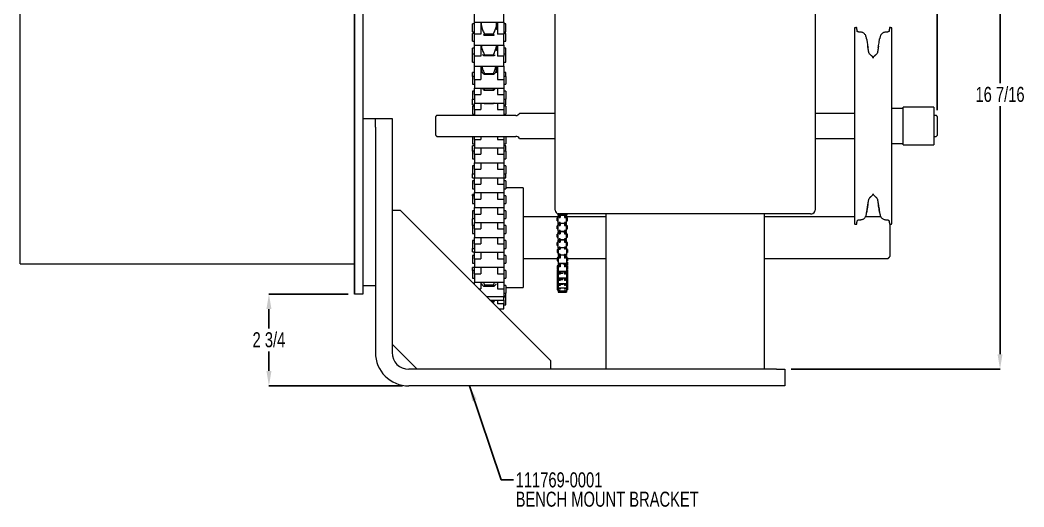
# Model space of a CAD drawing. Header units: inches. Extents: x 1 to 24.4, y 8.6 to 19.7.
# Drawn here: x 14.37 to 24.38, y 8.55 to 13.41 of the extents above; entities that cross this region are included whole.
import ezdxf

# ---------------------------------------------------------------- set-up
doc = ezdxf.new("R2010")
doc.units = ezdxf.units.IN
doc.header["$MEASUREMENT"] = 0
doc.header["$PDSIZE"] = -1
doc.layers.add('DIM', color=1, linetype='Continuous')
doc.styles.add('SLDTEXTSTYLE0', font='ARIAL.TTF', dxfattribs={"width": 0.7})
doc.styles.get("Standard").update_dxf_attribs({"font": 'ARIAL.TTF'})
doc.dimstyles.new('SLDDIMSTYLE0', dxfattribs={"dimtxt": 0.15, "dimasz": 0.15, "dimexe": 0, "dimexo": 0.0625, "dimgap": 0.0375, "dimtad": 0, "dimtih": 1, "dimtoh": 1, "dimdec": 3, "dimlfac": 3, "dimrnd": 1e-09, "dimzin": 12, "dimdsep": 46, "dimtxsty": 'SLDTEXTSTYLE0', "dimsah": 1, "dimcen": 0.09, "dimadec": 0, "dimazin": 0, "dimtfac": 1, "dimtdec": 3, "dimtofl": 0, "dimtmove": 0, "dimatfit": 3, "dimfxl": 0, "dimtolj": 1, "dimtzin": 12, "dimarcsym": 0})
doc.dimstyles.new('SLDDIMSTYLE2', dxfattribs={"dimtxt": 0.15, "dimasz": 0.15, "dimexe": 0, "dimexo": 0.0625, "dimgap": 0.0375, "dimtad": 0, "dimtih": 1, "dimtoh": 1, "dimdec": 0, "dimrnd": 1e-09, "dimzin": 0, "dimdsep": 46, "dimtxsty": 'Standard', "dimsah": 1, "dimcen": 0.09, "dimadec": 0, "dimazin": 0, "dimtfac": 1, "dimtdec": 0, "dimtofl": 0, "dimtmove": 0, "dimatfit": 3, "dimfxl": 0, "dimtolj": 1, "dimtzin": 0, "dimarcsym": 0})

# ---------------------------------------------------------------- blocks, each defined once
blk = doc.blocks.new('*D9')
at = {"layer": 'DEFPOINTS', "color": 0}
for p in [(17.789, 18.467), (17.789, 17.342), (23.516, 12.447)]:
    blk.add_point(p, dxfattribs=at)
at = {"layer": 'DIM', "color": 0, "lineweight": -2}
for p, q in [((17.789, 17.405), (17.789, 18.467)), ((17.939, 18.467), (20.204, 18.467)), ((23.366, 18.467), (21.101, 18.467)), ((23.516, 12.51), (23.516, 18.467))]:
    blk.add_line(p, q, dxfattribs=at)
at = {"layer": 'DIM', "color": 0}
for points in [[(17.939, 18.492), (17.939, 18.442), (17.789, 18.467)], [(23.366, 18.492), (23.366, 18.442), (23.516, 18.467)]]:
    blk.add_solid(points, dxfattribs=at)
at = {"layer": 'DIM', "color": 0, "insert": (20.653, 18.671), "char_height": 0.15, "attachment_point": 2, "style": 'SLDTEXTSTYLE0'}
blk.add_mtext('\\A1;17 3/16\\PSIDE ROOM', dxfattribs=at)
blk = doc.blocks.new('*D10')
at = {"layer": 'DEFPOINTS', "color": 0}
for p in [(21.002, 15.406), (21.997, 9.926), (24.141, 9.926)]:
    blk.add_point(p, dxfattribs=at)
at = {"layer": 'DIM', "color": 0, "lineweight": -2}
for p, q in [((21.064, 15.406), (24.141, 15.406)), ((24.141, 15.256), (24.141, 12.781)), ((24.141, 10.076), (24.141, 12.551)), ((22.06, 9.926), (24.141, 9.926))]:
    blk.add_line(p, q, dxfattribs=at)
at = {"layer": 'DIM', "color": 0}
for points in [[(24.116, 15.256), (24.166, 15.256), (24.141, 15.406)], [(24.116, 10.076), (24.166, 10.076), (24.141, 9.926)]]:
    blk.add_solid(points, dxfattribs=at)
at = {"layer": 'DIM', "color": 0, "insert": (24.141, 12.743), "char_height": 0.15, "attachment_point": 2, "style": 'SLDTEXTSTYLE0'}
blk.add_mtext('\\A1;16 7/16', dxfattribs=at)
blk = doc.blocks.new('*D11')
at = {"layer": 'DEFPOINTS', "color": 0}
for p in [(17.706, 10.676), (16.853, 9.759), (18.247, 9.759)]:
    blk.add_point(p, dxfattribs=at)
at = {"layer": 'DIM', "color": 0, "lineweight": -2}
for p, q in [((17.643, 10.676), (16.853, 10.676)), ((16.853, 10.526), (16.853, 10.332)), ((16.853, 9.909), (16.853, 10.102)), ((18.185, 9.759), (16.853, 9.759))]:
    blk.add_line(p, q, dxfattribs=at)
at = {"layer": 'DIM', "color": 0}
for points in [[(16.828, 10.526), (16.878, 10.526), (16.853, 10.676)], [(16.828, 9.909), (16.878, 9.909), (16.853, 9.759)]]:
    blk.add_solid(points, dxfattribs=at)
at = {"layer": 'DIM', "color": 0, "insert": (16.853, 10.295), "char_height": 0.15, "attachment_point": 2, "style": 'SLDTEXTSTYLE0'}
blk.add_mtext('\\A1;2 3/4', dxfattribs=at)
blk = doc.blocks.new('SW_NOTE_2')
at = {"layer": 'DIM', "color": 0, "char_height": 0.15, "attachment_point": 1, "style": 'SLDTEXTSTYLE0'}
for s, insert in [('111769-0001', (0.02, 0.075)), ('BENCH MOUNT BRACKET', (0.02, -0.118))]:
    blk.add_mtext(s, dxfattribs=dict(at, insert=insert))

msp = doc.modelspace()

# ---------------------------------------------------------------- linework, layer by layer
msp.add_line((17.705628, 10.675682), (17.705628, 17.342349))
at = {"color": 7, "linetype": 'Continuous', "lineweight": 15}
for p, q in [((17.788961, 17.342349), (17.788961, 10.675682)), ((14.372294, 11.342349), (14.372294, 17.309015)), ((19.705461, 11.513849), (19.705461, 14.216093)), ((22.298794, 14.216093), (22.298794, 11.539682)), ((18.903294, 13.389953), (18.903294, 13.508826)), ((19.195294, 13.389953), (19.195294, 13.508826)), ((18.882628, 13.310794), (18.882628, 13.3713)), ((18.882628, 13.2933), (18.882628, 13.310794)), ((18.903294, 13.389953), (18.965961, 13.389953)), ((18.903294, 13.268308), (18.903294, 13.389953)), ((18.965961, 13.389953), (18.965961, 13.268308)), ((18.969294, 13.389763), (18.969294, 13.387744)), ((18.969294, 13.315373), (18.969294, 13.387744)), ((19.122294, 13.387744), (19.122294, 13.389763)), ((19.122294, 13.315373), (19.122294, 13.387744)), ((19.132628, 13.389953), (19.195294, 13.389953)), ((19.132628, 13.389953), (19.132628, 13.268308)), ((19.195294, 13.389953), (19.195294, 13.268308)), ((19.215961, 13.310794), (19.215961, 13.3713)), ((19.215961, 13.2933), (19.215961, 13.310794)), ((22.690561, 13.331626), (22.690561, 11.438)), ((23.061694, 11.375071), (23.061694, 13.331626)), ((18.882628, 13.220498), (18.882628, 13.276206)), ((18.882628, 13.198206), (18.882628, 13.220498)), ((18.965961, 13.268308), (18.903294, 13.268308)), ((18.903294, 13.159039), (18.903294, 13.268308)), ((19.000628, 13.258347), (19.000628, 13.271422)), ((19.000628, 13.271422), (19.090961, 13.271422)), ((19.090961, 13.258347), (19.000628, 13.258347)), ((19.090961, 13.258347), (19.090961, 13.271422)), ((19.195294, 13.268308), (19.132628, 13.268308)), ((19.195294, 13.159039), (19.195294, 13.268308)), ((19.215961, 13.220498), (19.215961, 13.276206)), ((19.215961, 13.198206), (19.215961, 13.220498)), ((18.882628, 13.067706), (18.882628, 13.128212)), ((18.903294, 13.04922), (18.903294, 13.15924)), ((18.965961, 13.15924), (18.965961, 13.04922)), ((18.969294, 13.1067), (18.969294, 13.159039)), ((19.122294, 13.1067), (19.122294, 13.159039)), ((19.132628, 13.15924), (19.132628, 13.04922)), ((19.195294, 13.15924), (19.195294, 13.04922)), ((19.215961, 13.067706), (19.215961, 13.128212)), ((18.882628, 13.007027), (18.882628, 13.067533)), ((18.965961, 13.04922), (18.903294, 13.04922)), ((18.903294, 12.950366), (18.903294, 13.04922)), ((19.000628, 13.051019), (19.000628, 13.062877)), ((19.000628, 13.062877), (19.090961, 13.062877)), ((19.090961, 13.051019), (19.000628, 13.051019)), ((19.090961, 13.051019), (19.090961, 13.062877)), ((19.195294, 13.04922), (19.132628, 13.04922)), ((19.195294, 12.950366), (19.195294, 13.04922)), ((19.215961, 13.007027), (19.215961, 13.067533)), ((18.882628, 12.989533), (18.882628, 13.007027)), ((18.903294, 12.816187), (18.903294, 12.950366)), ((18.965961, 12.950366), (18.965961, 12.816187)), ((18.969294, 12.921266), (18.969294, 12.950366)), ((18.969294, 12.921266), (18.969294, 12.886977)), ((19.122294, 12.921266), (19.122294, 12.950366)), ((19.122294, 12.886977), (19.122294, 12.921266)), ((19.132628, 12.950366), (19.132628, 12.816187)), ((19.195294, 12.950366), (19.195294, 12.816187)), ((19.215961, 12.989533), (19.215961, 13.007027)), ((18.882628, 12.84781), (18.882628, 12.885124)), ((18.882628, 12.84781), (18.882628, 12.76981)), ((18.903294, 12.816187), (18.965961, 12.816187)), ((18.903294, 12.816187), (18.903294, 12.730644)), ((19.000628, 12.865785), (19.000628, 12.876223)), ((19.000628, 12.876223), (19.090961, 12.876223)), ((19.090961, 12.865785), (19.000628, 12.865785)), ((19.090961, 12.865785), (19.090961, 12.876223)), ((19.132628, 12.816187), (19.195294, 12.816187)), ((19.195294, 12.816187), (19.195294, 12.730644)), ((19.215961, 12.84781), (19.215961, 12.885124)), ((19.215961, 12.84781), (19.215961, 12.76981)), ((18.903294, 12.665795), (18.903294, 12.730644)), ((18.965961, 12.730644), (18.965961, 12.665795)), ((19.000628, 12.705817), (19.000628, 12.714656)), ((19.000628, 12.714656), (19.090961, 12.714656)), ((19.090961, 12.705817), (19.090961, 12.714656)), ((19.132628, 12.730644), (19.132628, 12.665795)), ((19.195294, 12.730644), (19.195294, 12.665795)), ((18.882628, 12.698852), (18.882628, 12.620852)), ((18.882628, 12.58153), (18.882628, 12.620852)), ((18.903294, 12.665795), (18.965961, 12.665795)), ((18.903294, 12.665795), (18.903294, 12.581685)), ((19.090961, 12.705817), (19.000628, 12.705817)), ((19.132628, 12.665795), (19.195294, 12.665795)), ((19.195294, 12.665795), (19.195294, 12.581685)), ((19.215961, 12.698852), (19.215961, 12.620852)), ((19.215961, 12.58153), (19.215961, 12.620852)), ((18.882628, 12.564036), (18.882628, 12.58153)), ((18.882628, 12.549894), (18.882628, 12.471894)), ((18.903294, 12.516837), (18.903294, 12.581685)), ((18.903294, 12.516837), (18.965961, 12.516837)), ((18.903294, 12.516837), (18.903294, 12.457349)), ((18.965961, 12.581685), (18.965961, 12.516837)), ((19.000628, 12.573849), (19.000628, 12.580938)), ((19.000628, 12.580938), (19.090961, 12.580938)), ((19.090961, 12.573849), (19.000628, 12.573849)), ((19.090961, 12.573849), (19.090961, 12.580938)), ((19.132628, 12.581685), (19.132628, 12.516837)), ((19.132628, 12.516837), (19.195294, 12.516837)), ((19.195294, 12.581685), (19.195294, 12.516837)), ((19.195294, 12.516837), (19.195294, 12.457349)), ((19.215961, 12.564036), (19.215961, 12.58153)), ((19.215961, 12.549894), (19.215961, 12.471894)), ((23.176794, 12.165849), (23.176794, 12.540849)), ((23.482794, 12.540849), (23.482794, 12.165849)), ((17.788961, 12.425682), (17.913961, 12.425682)), ((17.913961, 12.425682), (18.080628, 12.425682)), ((17.913961, 12.342349), (17.913961, 12.425682)), ((18.080628, 12.425682), (18.080628, 12.342349)), ((18.516128, 12.259349), (18.516128, 12.447349)), ((23.516128, 12.447349), (23.516128, 12.259349)), ((17.913961, 12.342349), (17.913961, 10.092349)), ((18.080628, 12.342349), (18.080628, 10.092349)), ((18.882628, 12.249349), (18.882628, 12.173977)), ((18.903294, 12.21892), (18.903294, 12.249349)), ((18.903294, 12.21892), (18.965961, 12.21892)), ((18.903294, 12.21892), (18.903294, 12.13481)), ((18.965961, 12.249349), (18.965961, 12.21892)), ((19.132628, 12.249349), (19.132628, 12.21892)), ((19.132628, 12.21892), (19.195294, 12.21892)), ((19.195294, 12.249349), (19.195294, 12.21892)), ((19.195294, 12.21892), (19.195294, 12.13481)), ((19.215961, 12.249349), (19.215961, 12.173977)), ((18.882628, 12.103019), (18.882628, 12.155861)), ((18.903294, 12.069961), (18.903294, 12.13481)), ((18.965961, 12.13481), (18.965961, 12.069961)), ((19.132628, 12.13481), (19.132628, 12.069961)), ((19.195294, 12.13481), (19.195294, 12.069961)), ((19.215961, 12.103019), (19.215961, 12.155861)), ((18.882628, 12.103019), (18.882628, 12.025019)), ((18.903294, 12.069961), (18.965961, 12.069961)), ((18.903294, 12.069961), (18.903294, 11.985852)), ((19.132628, 12.069961), (19.195294, 12.069961)), ((19.195294, 12.069961), (19.195294, 11.985852)), ((19.215961, 12.103019), (19.215961, 12.025019)), ((18.882628, 11.95406), (18.882628, 11.87606)), ((18.903294, 11.921003), (18.903294, 11.985852)), ((18.903294, 11.921003), (18.965961, 11.921003)), ((18.903294, 11.921003), (18.903294, 11.836894)), ((18.965961, 11.985852), (18.965961, 11.921003)), ((19.132628, 11.985852), (19.132628, 11.921003)), ((19.132628, 11.921003), (19.195294, 11.921003)), ((19.195294, 11.985852), (19.195294, 11.921003)), ((19.195294, 11.921003), (19.195294, 11.836894)), ((19.215961, 11.95406), (19.215961, 11.87606)), ((18.882628, 11.852266), (18.882628, 11.87606)), ((18.882628, 11.834773), (18.882628, 11.852266)), ((18.903294, 11.772045), (18.903294, 11.836894)), ((18.965961, 11.836894), (18.965961, 11.772045)), ((19.132628, 11.836894), (19.132628, 11.772045)), ((19.195294, 11.836894), (19.195294, 11.772045)), ((19.215961, 11.852266), (19.215961, 11.87606)), ((19.215961, 11.834773), (19.215961, 11.852266)), ((18.882628, 11.805102), (18.882628, 11.727102)), ((18.903294, 11.772045), (18.965961, 11.772045)), ((18.903294, 11.772045), (18.903294, 11.687935)), ((19.132628, 11.772045), (19.195294, 11.772045)), ((19.195294, 11.772045), (19.195294, 11.687935)), ((19.215961, 11.805102), (19.215961, 11.727102)), ((19.385961, 11.736433), (19.385961, 10.833878)), ((18.882628, 11.656144), (18.882628, 11.669685)), ((18.882628, 11.656144), (18.882628, 11.578144)), ((18.903294, 11.623086), (18.903294, 11.687935)), ((18.903294, 11.623086), (18.965961, 11.623086)), ((18.903294, 11.623086), (18.903294, 11.538977)), ((18.965961, 11.687935), (18.965961, 11.623086)), ((19.132628, 11.687935), (19.132628, 11.623086)), ((19.132628, 11.623086), (19.195294, 11.623086)), ((19.195294, 11.687935), (19.195294, 11.623086)), ((19.195294, 11.623086), (19.195294, 11.538977)), ((19.215961, 11.656144), (19.215961, 11.578144)), ((18.163961, 11.509015), (18.080628, 11.509015)), ((18.163961, 11.509015), (19.663961, 10.009016)), ((18.903294, 11.474128), (18.903294, 11.538977)), ((18.965961, 11.538977), (18.965961, 11.474128)), ((19.132628, 11.538977), (19.132628, 11.474128)), ((19.195294, 11.538977), (19.195294, 11.474128)), ((22.298794, 11.539682), (22.298794, 11.513849)), ((18.882628, 11.507185), (18.882628, 11.429185)), ((18.882628, 11.358227), (18.882628, 11.426597)), ((18.903294, 11.474128), (18.965961, 11.474128)), ((18.903294, 11.474128), (18.903294, 11.390019)), ((19.132628, 11.474128), (19.195294, 11.474128)), ((19.195294, 11.474128), (19.195294, 11.390019)), ((19.215961, 11.507185), (19.215961, 11.429185)), ((19.725705, 11.407715), (19.725705, 11.437882)), ((19.736538, 11.466513), (19.736538, 11.47721)), ((19.736538, 11.384465), (19.736538, 11.461132)), ((19.747961, 11.477182), (19.737961, 11.477182)), ((19.756538, 11.472521), (19.746538, 11.472521)), ((19.746538, 11.472521), (19.746538, 11.440319)), ((19.746538, 11.440319), (19.756538, 11.440319)), ((19.747961, 11.477182), (19.752128, 11.477182)), ((22.252127, 11.477182), (19.752128, 11.477182)), ((19.756538, 11.472521), (19.756538, 11.440319)), ((19.793288, 11.461132), (19.793288, 11.466513)), ((19.808205, 11.472521), (19.798205, 11.472521)), ((19.798205, 11.472521), (19.798205, 11.440319)), ((19.798205, 11.440319), (19.808205, 11.440319)), ((19.808205, 11.472521), (19.808205, 11.440319)), ((19.818205, 11.466513), (19.818205, 11.477433)), ((19.818205, 11.466513), (19.818205, 11.461132)), ((19.818205, 11.384465), (19.818205, 11.461132)), ((19.829038, 11.477182), (19.829038, 11.474344)), ((19.829038, 11.407715), (19.829038, 11.437882)), ((20.214794, 10.146349), (20.214794, 11.477182)), ((21.789461, 11.477182), (21.789461, 10.146349)), ((22.252127, 11.477182), (22.256294, 11.477182)), ((22.256294, 11.477182), (22.266294, 11.477182)), ((22.690561, 11.438), (22.690561, 11.375071)), ((14.372294, 10.975694), (14.372294, 11.342349)), ((18.882628, 11.358227), (18.882628, 11.280227)), ((18.903294, 11.32517), (18.903294, 11.390019)), ((18.903294, 11.32517), (18.965961, 11.32517)), ((18.903294, 11.32517), (18.903294, 11.24106)), ((18.965961, 11.390019), (18.965961, 11.32517)), ((19.132628, 11.390019), (19.132628, 11.32517)), ((19.132628, 11.32517), (19.195294, 11.32517)), ((19.195294, 11.390019), (19.195294, 11.32517)), ((19.195294, 11.32517), (19.195294, 11.24106)), ((19.215961, 11.358227), (19.215961, 11.280227)), ((19.725705, 11.325667), (19.725705, 11.355834)), ((19.736538, 11.302418), (19.736538, 11.379084)), ((19.756538, 11.390473), (19.746538, 11.390473)), ((19.746538, 11.390473), (19.746538, 11.358271)), ((19.746538, 11.358271), (19.756538, 11.358271)), ((19.756538, 11.308425), (19.746538, 11.308425)), ((19.746538, 11.308425), (19.746538, 11.276224)), ((19.756538, 11.390473), (19.756538, 11.358271)), ((19.756538, 11.308425), (19.756538, 11.276224)), ((19.793288, 11.384157), (19.793288, 11.384465)), ((19.793288, 11.379084), (19.793288, 11.384157)), ((19.808205, 11.390473), (19.798205, 11.390473)), ((19.798205, 11.390473), (19.798205, 11.358271)), ((19.798205, 11.358271), (19.808205, 11.358271)), ((19.808205, 11.308425), (19.798205, 11.308425)), ((19.798205, 11.308425), (19.798205, 11.276224)), ((19.808205, 11.390473), (19.808205, 11.358271)), ((19.808205, 11.308425), (19.808205, 11.276224)), ((19.818205, 11.302418), (19.818205, 11.379084)), ((19.829038, 11.325667), (19.829038, 11.355834)), ((23.043794, 11.372236), (23.043794, 11.279682)), ((18.882628, 11.209268), (18.882628, 11.131269)), ((18.903294, 11.176212), (18.903294, 11.24106)), ((18.965961, 11.24106), (18.965961, 11.176212)), ((19.132628, 11.24106), (19.132628, 11.176212)), ((19.195294, 11.24106), (19.195294, 11.176212)), ((19.215961, 11.209268), (19.215961, 11.131269)), ((19.725705, 11.24362), (19.725705, 11.273786)), ((19.736538, 11.22037), (19.736538, 11.297036)), ((19.736538, 11.138356), (19.736538, 11.214989)), ((19.746538, 11.276224), (19.756538, 11.276224)), ((19.756538, 11.226378), (19.746538, 11.226378)), ((19.746538, 11.226378), (19.746538, 11.194176)), ((19.756538, 11.226378), (19.756538, 11.194176)), ((19.793288, 11.297036), (19.793288, 11.302418)), ((19.793288, 11.214989), (19.793288, 11.22037)), ((19.798205, 11.276224), (19.808205, 11.276224)), ((19.808205, 11.226378), (19.798205, 11.226378)), ((19.798205, 11.226378), (19.798205, 11.194176)), ((19.808205, 11.226378), (19.808205, 11.194176)), ((19.818205, 11.22037), (19.818205, 11.297036)), ((19.818205, 11.138356), (19.818205, 11.214989)), ((19.829038, 11.24362), (19.829038, 11.273786)), ((23.043794, 11.279682), (23.043794, 11.196349)), ((18.882628, 11.129505), (18.882628, 11.131269)), ((18.882628, 11.097869), (18.882628, 11.129505)), ((18.903294, 11.176212), (18.965961, 11.176212)), ((18.903294, 11.176212), (18.903294, 11.092102)), ((19.132628, 11.176212), (19.195294, 11.176212)), ((19.195294, 11.176212), (19.195294, 11.092102)), ((19.725705, 11.161572), (19.725705, 11.191739)), ((19.725705, 11.121178), (19.725705, 11.101375)), ((19.746538, 11.138356), (19.736538, 11.138356)), ((19.736538, 11.138356), (19.736538, 11.067761)), ((19.746538, 11.194176), (19.756538, 11.194176)), ((19.756538, 11.14433), (19.746538, 11.14433)), ((19.746538, 11.14433), (19.746538, 11.123615)), ((19.746538, 11.123615), (19.756538, 11.123615)), ((19.756538, 11.14433), (19.756538, 11.123615)), ((19.798205, 11.138356), (19.756538, 11.138356)), ((19.798205, 11.194176), (19.808205, 11.194176)), ((19.808205, 11.14433), (19.798205, 11.14433)), ((19.798205, 11.14433), (19.798205, 11.123615)), ((19.808205, 11.123615), (19.798205, 11.123615)), ((19.808205, 11.14433), (19.808205, 11.123615)), ((19.818205, 11.138356), (19.808205, 11.138356)), ((19.818205, 11.138356), (19.818205, 11.067761)), ((19.829038, 11.161572), (19.829038, 11.191739)), ((19.829038, 11.121178), (19.829038, 11.101375)), ((23.043794, 11.196349), (23.043794, 11.139349)), ((23.043794, 11.139349), (23.043794, 11.049682)), ((18.882628, 11.06031), (18.882628, 10.98231)), ((18.903294, 11.027253), (18.903294, 11.092102)), ((18.903294, 11.027253), (18.965961, 11.027253)), ((18.903294, 11.027253), (18.903294, 10.943144)), ((18.965961, 11.092102), (18.965961, 11.027253)), ((19.132628, 11.092102), (19.132628, 11.027253)), ((19.132628, 11.027253), (19.195294, 11.027253)), ((19.195294, 11.092102), (19.195294, 11.027253)), ((19.195294, 11.027253), (19.195294, 10.943144)), ((19.215961, 11.06031), (19.215961, 10.98231)), ((19.725705, 11.101375), (19.725705, 11.091011)), ((19.725705, 11.0363), (19.725705, 11.014014)), ((19.725705, 11.014014), (19.725705, 11.006133)), ((19.736538, 11.05955), (19.736538, 11.002911)), ((19.756538, 11.073259), (19.746538, 11.073259)), ((19.746538, 11.073259), (19.746538, 11.033286)), ((19.756538, 11.033286), (19.746538, 11.033286)), ((19.756538, 11.073259), (19.756538, 11.033286)), ((19.793288, 11.05955), (19.793288, 11.068537)), ((19.798205, 11.073259), (19.808205, 11.073259)), ((19.798205, 11.073259), (19.798205, 11.033286)), ((19.808205, 11.033286), (19.798205, 11.033286)), ((19.808205, 11.073259), (19.808205, 11.033286)), ((19.818205, 11.05955), (19.818205, 11.002911)), ((19.829038, 11.101375), (19.829038, 11.091011)), ((19.829038, 11.0363), (19.829038, 11.014014)), ((19.829038, 11.014014), (19.829038, 11.006133)), ((18.882628, 10.911352), (18.882628, 10.940645)), ((18.882628, 10.911352), (18.882628, 10.833352)), ((18.903294, 10.878295), (18.903294, 10.943144)), ((18.965961, 10.943144), (18.965961, 10.878295)), ((19.132628, 10.943144), (19.132628, 10.878295)), ((19.195294, 10.943144), (19.195294, 10.878295)), ((19.215961, 10.911352), (19.215961, 10.833352)), ((19.725705, 10.958394), (19.725705, 10.933856)), ((19.725705, 10.933856), (19.725705, 10.928227)), ((19.725705, 10.919605), (19.725705, 10.889966)), ((19.736538, 11.002911), (19.736538, 10.982883)), ((19.736538, 10.981643), (19.736538, 10.919282)), ((19.736538, 10.919282), (19.736538, 10.904977)), ((19.746538, 10.985376), (19.756538, 10.985376)), ((19.746538, 10.985376), (19.746538, 10.948686)), ((19.756538, 10.948686), (19.746538, 10.948686)), ((19.756538, 10.985376), (19.756538, 10.948686)), ((19.798205, 10.985376), (19.808205, 10.985376)), ((19.798205, 10.985376), (19.798205, 10.948686)), ((19.808205, 10.948686), (19.798205, 10.948686)), ((19.808205, 10.985376), (19.808205, 10.948686)), ((19.818205, 11.002911), (19.818205, 10.982883)), ((19.818205, 10.982883), (19.818205, 10.981643)), ((19.818205, 10.981643), (19.818205, 10.919282)), ((19.818205, 10.919282), (19.818205, 10.904977)), ((19.829038, 10.992615), (19.829038, 10.962448)), ((19.829038, 10.958394), (19.829038, 10.933856)), ((19.829038, 10.933856), (19.829038, 10.928227)), ((19.829038, 10.919605), (19.829038, 10.889966)), ((18.903294, 10.878295), (18.965961, 10.878295)), ((18.903294, 10.878295), (18.903294, 10.794185)), ((19.132628, 10.878295), (19.195294, 10.878295)), ((19.195294, 10.878295), (19.195294, 10.794185)), ((19.385961, 10.833878), (19.385961, 10.739598)), ((19.725705, 10.889966), (19.725705, 10.86348)), ((19.725705, 10.86348), (19.725705, 10.859799)), ((19.725705, 10.857322), (19.725705, 10.833218)), ((19.725705, 10.833218), (19.725705, 10.805152)), ((19.736538, 10.904977), (19.736538, 10.845905)), ((19.736538, 10.845905), (19.736538, 10.836549)), ((19.736538, 10.836549), (19.736538, 10.78514)), ((19.746538, 10.905617), (19.756538, 10.905617)), ((19.746538, 10.905617), (19.746538, 10.873391)), ((19.756538, 10.873391), (19.746538, 10.873391)), ((19.746538, 10.836549), (19.756538, 10.836549)), ((19.746538, 10.836549), (19.746538, 10.809824)), ((19.756538, 10.809824), (19.746538, 10.809824)), ((19.756538, 10.905617), (19.756538, 10.873391)), ((19.756538, 10.836549), (19.756538, 10.809824)), ((19.766872, 10.884392), (19.782955, 10.884392)), ((19.766872, 10.876678), (19.766872, 10.884392)), ((19.766872, 10.824714), (19.782955, 10.824714)), ((19.766872, 10.818275), (19.766872, 10.824714)), ((19.782955, 10.818275), (19.766872, 10.818275)), ((19.782955, 10.876678), (19.782955, 10.884392)), ((19.782955, 10.818275), (19.782955, 10.824714)), ((19.798205, 10.905617), (19.808205, 10.905617)), ((19.798205, 10.905617), (19.798205, 10.873391)), ((19.808205, 10.873391), (19.798205, 10.873391)), ((19.798205, 10.836549), (19.808205, 10.836549)), ((19.798205, 10.836549), (19.798205, 10.809824)), ((19.808205, 10.809824), (19.798205, 10.809824)), ((19.808205, 10.905617), (19.808205, 10.873391)), ((19.808205, 10.836549), (19.808205, 10.809824)), ((19.818205, 10.904977), (19.818205, 10.845905)), ((19.818205, 10.845905), (19.818205, 10.836549)), ((19.818205, 10.836549), (19.818205, 10.78514)), ((19.829038, 10.889966), (19.829038, 10.86348)), ((19.829038, 10.86348), (19.829038, 10.859799)), ((19.829038, 10.857322), (19.829038, 10.833218)), ((19.829038, 10.833218), (19.829038, 10.805152)), ((17.913961, 10.759015), (17.788961, 10.759015)), ((18.903294, 10.769682), (18.903294, 10.794185)), ((18.94364, 10.729336), (18.965961, 10.729336)), ((18.965961, 10.794185), (18.965961, 10.729336)), ((19.000628, 10.768279), (19.000628, 10.749737)), ((19.000628, 10.768279), (19.090961, 10.768279)), ((19.090961, 10.749737), (19.000628, 10.749737)), ((19.090961, 10.768279), (19.090961, 10.749737)), ((19.132628, 10.794185), (19.132628, 10.729336)), ((19.132628, 10.729336), (19.195294, 10.729336)), ((19.195294, 10.794185), (19.195294, 10.729336)), ((19.195294, 10.729336), (19.195294, 10.647954)), ((19.215961, 10.762394), (19.215961, 10.684394)), ((19.725705, 10.805152), (19.725705, 10.803051)), ((19.725705, 10.803051), (19.725705, 10.789975)), ((19.725705, 10.789975), (19.725705, 10.760746)), ((19.725705, 10.760746), (19.725705, 10.759808)), ((19.725705, 10.759808), (19.725705, 10.731693)), ((19.725705, 10.731693), (19.725705, 10.731463)), ((19.725705, 10.731693), (19.725705, 10.718927)), ((19.736538, 10.78514), (19.736538, 10.779801)), ((19.736538, 10.779801), (19.736538, 10.738942)), ((19.736538, 10.738942), (19.736538, 10.736559)), ((19.736538, 10.736559), (19.736538, 10.708798)), ((19.736538, 10.708798), (19.736538, 10.708213)), ((19.736538, 10.708213), (19.736538, 10.695677)), ((19.746538, 10.780395), (19.746538, 10.76003)), ((19.756538, 10.76003), (19.746538, 10.76003)), ((19.746538, 10.736559), (19.746538, 10.725611)), ((19.756538, 10.725611), (19.746538, 10.725611)), ((19.746538, 10.708213), (19.746538, 10.707675)), ((19.756538, 10.707675), (19.746538, 10.707675)), ((19.756538, 10.780395), (19.756538, 10.76003)), ((19.756538, 10.736559), (19.756538, 10.725611)), ((19.756538, 10.708213), (19.756538, 10.707675)), ((19.766872, 10.77132), (19.766872, 10.77631)), ((19.766872, 10.77631), (19.782955, 10.77631)), ((19.782955, 10.77132), (19.766872, 10.77132)), ((19.782955, 10.77132), (19.782955, 10.77631)), ((19.798205, 10.780395), (19.798205, 10.76003)), ((19.808205, 10.76003), (19.798205, 10.76003)), ((19.798205, 10.736559), (19.798205, 10.725611)), ((19.808205, 10.725611), (19.798205, 10.725611)), ((19.798205, 10.708213), (19.798205, 10.707675)), ((19.808205, 10.707675), (19.798205, 10.707675)), ((19.808205, 10.780395), (19.808205, 10.76003)), ((19.808205, 10.736559), (19.808205, 10.725611)), ((19.808205, 10.708213), (19.808205, 10.707675)), ((19.818205, 10.78514), (19.818205, 10.779801)), ((19.818205, 10.779801), (19.818205, 10.738942)), ((19.818205, 10.738942), (19.818205, 10.736559)), ((19.818205, 10.736559), (19.818205, 10.708798)), ((19.818205, 10.708798), (19.818205, 10.708213)), ((19.818205, 10.708213), (19.818205, 10.695677)), ((19.829038, 10.805152), (19.829038, 10.803051)), ((19.829038, 10.803051), (19.829038, 10.789975)), ((19.829038, 10.789975), (19.829038, 10.760746)), ((19.829038, 10.760746), (19.829038, 10.759808)), ((19.829038, 10.759808), (19.829038, 10.731693)), ((19.829038, 10.731693), (19.829038, 10.731463)), ((19.829038, 10.731693), (19.829038, 10.718927)), ((17.788961, 10.675682), (17.705628, 10.675682)), ((19.195294, 10.647954), (19.025022, 10.647954)), ((19.132628, 10.616405), (19.132628, 10.579273)), ((19.195294, 10.616405), (19.195294, 10.647954)), ((19.195294, 10.616405), (19.195294, 10.579273)), ((19.215961, 10.655572), (19.215961, 10.684661)), ((19.215961, 10.644864), (19.215961, 10.653094)), ((19.215961, 10.644205), (19.215961, 10.644864)), ((19.215961, 10.566864), (19.215961, 10.644205)), ((19.069309, 10.603667), (19.090961, 10.603667)), ((19.090961, 10.593137), (19.079839, 10.593137)), ((19.090961, 10.603667), (19.090961, 10.593137)), ((19.195294, 10.579273), (19.132628, 10.579273)), ((19.195294, 10.527698), (19.195294, 10.579273)), ((18.330628, 9.925682), (18.080628, 10.175682)), ((20.214794, 9.925682), (20.214794, 10.146349)), ((21.789461, 10.146349), (21.789461, 9.925682)), ((19.663961, 9.925682), (19.663961, 10.009016)), ((21.913961, 9.925682), (18.247294, 9.925682)), ((21.913961, 9.925682), (21.997294, 9.925682)), ((21.997294, 9.925682), (21.997294, 9.759015)), ((21.913961, 9.759015), (18.247294, 9.759015)), ((21.997294, 9.759015), (21.913961, 9.759015))]:
    msp.add_line(p, q, dxfattribs=at)
for centre, radius, start, end in [((22.853559, 13.087343), 0.020833, 189, 228.3263491), ((22.855294, 13.030015), 0.020833, 360, 48.3263491), ((22.896961, 13.030015), 0.020833, 131.6736509, 180), ((22.898696, 13.087343), 0.020833, 311.6736509, 351), ((19.313376, 12.499015), 0.041667, 270, 330), ((19.313376, 12.207682), 0.041667, 30, 90), ((22.853559, 11.619355), 0.020833, 131.6736509, 171), ((22.855294, 11.676682), 0.020833, 311.6736509, 0), ((22.896961, 11.676682), 0.020833, 180, 228.3263491), ((22.898696, 11.619355), 0.020833, 9, 48.3263491), ((19.742128, 11.513849), 0.036667, 180, 270), ((22.262128, 11.513849), 0.036667, 270, 0), ((18.247294, 10.092349), 0.333333, 180, 270), ((18.247294, 10.092349), 0.166667, 180, 270)]:
    msp.add_arc(centre, radius, start, end, dxfattribs=at)
for points in [[(18.903294, 13.3713), (18.882628, 13.3713)], [(18.965961, 13.389763), (19.132628, 13.389763)], [(18.96948, 13.315373), (18.965961, 13.315373)], [(18.969294, 13.387744), (18.969428, 13.37769)], [(18.97674, 13.327568), (18.983063, 13.310403)], [(19.108525, 13.310403), (19.114848, 13.327568)], [(19.132628, 13.315373), (19.122108, 13.315373)], [(19.12216, 13.37769), (19.122294, 13.387744)], [(19.215961, 13.3713), (19.195294, 13.3713)], [(22.711961, 13.335015), (22.690561, 13.331626)], [(22.71876, 13.292088), (22.711961, 13.335015)], [(23.040294, 13.335015), (23.033483, 13.292009)], [(23.061694, 13.331626), (23.040294, 13.335015)], [(18.882628, 13.2933), (18.903294, 13.2933)], [(18.903294, 13.276206), (18.882628, 13.276206)], [(19.000628, 13.258347), (18.997465, 13.258558)], [(18.997465, 13.258113), (19.094118, 13.258113)], [(19.094118, 13.25858), (19.090961, 13.258347)], [(19.195294, 13.2933), (19.215961, 13.2933)], [(19.215961, 13.276206), (19.195294, 13.276206)], [(22.751285, 13.289058), (22.73687, 13.289058)], [(22.811055, 13.22159), (22.81252, 13.212394)], [(22.939735, 13.212394), (22.941201, 13.22159)], [(23.015362, 13.289058), (23.00097, 13.289058)], [(18.882628, 13.198206), (18.903294, 13.198206)], [(18.903294, 13.128212), (18.882628, 13.128212)], [(18.903294, 13.159039), (19.195294, 13.159039)], [(18.97674, 13.123579), (18.983063, 13.104585)], [(19.108525, 13.104585), (19.114848, 13.123579)], [(19.195294, 13.198206), (19.215961, 13.198206)], [(19.215961, 13.128212), (19.195294, 13.128212)], [(22.832982, 13.084084), (22.822965, 13.14733)], [(22.929521, 13.148789), (22.919273, 13.084084)], [(18.903294, 13.067533), (18.882628, 13.067533)], [(18.969297, 13.1067), (18.965961, 13.1067)], [(18.983063, 13.062323), (18.982499, 13.063067)], [(19.109021, 13.063075), (19.108525, 13.062323)], [(19.132628, 13.1067), (19.122292, 13.1067)], [(19.215961, 13.067533), (19.195294, 13.067533)], [(22.869146, 13.045577), (22.839707, 13.071781)], [(22.912548, 13.071781), (22.883109, 13.045577)], [(18.882628, 12.989533), (18.903294, 12.989533)], [(18.903294, 12.950366), (19.195294, 12.950366)], [(18.969294, 12.924291), (18.965961, 12.924291)], [(18.969428, 12.919118), (18.969294, 12.921266)], [(18.974885, 12.950366), (18.97674, 12.940443)], [(18.97674, 12.940443), (18.983063, 12.919946)], [(19.108525, 12.919946), (19.114848, 12.940443)], [(19.114848, 12.940443), (19.116724, 12.950366)], [(19.122294, 12.921266), (19.12216, 12.919118)], [(19.132628, 12.924291), (19.122294, 12.924291)], [(19.195294, 12.989533), (19.215961, 12.989533)], [(18.903294, 12.885124), (18.882628, 12.885124)], [(18.903294, 12.84781), (18.882628, 12.84781)], [(18.980873, 12.886977), (18.965961, 12.886977)], [(18.983063, 12.882745), (18.97674, 12.89496)], [(19.114848, 12.89496), (19.108525, 12.882745)], [(19.132628, 12.886977), (19.110716, 12.886977)], [(19.215961, 12.885124), (19.195294, 12.885124)], [(19.215961, 12.84781), (19.195294, 12.84781)], [(18.882628, 12.76981), (18.903294, 12.76981)], [(18.903294, 12.730644), (19.195294, 12.730644)], [(18.983063, 12.72814), (18.981982, 12.730644)], [(18.994035, 12.730644), (19.000628, 12.714656)], [(19.090961, 12.714656), (19.097563, 12.730644)], [(19.109606, 12.730644), (19.108525, 12.72814)], [(19.195294, 12.76981), (19.215961, 12.76981)], [(18.903294, 12.698852), (18.882628, 12.698852)], [(18.882628, 12.620852), (18.903294, 12.620852)], [(19.215961, 12.698852), (19.195294, 12.698852)], [(19.195294, 12.620852), (19.215961, 12.620852)], [(18.882628, 12.564036), (18.903294, 12.564036)], [(18.903294, 12.549894), (18.882628, 12.549894)], [(18.903294, 12.581685), (19.195294, 12.581685)], [(19.000628, 12.573849), (18.994457, 12.581685)], [(19.097093, 12.581685), (19.090961, 12.573849)], [(19.195294, 12.564036), (19.215961, 12.564036)], [(19.215961, 12.549894), (19.195294, 12.549894)], [(23.176794, 12.527849), (23.061694, 12.527849)], [(23.482794, 12.540849), (23.176794, 12.540849)], [(18.526128, 12.457349), (18.516128, 12.447349)], [(19.313376, 12.457349), (18.526128, 12.457349)], [(18.882628, 12.471894), (18.903294, 12.471894)], [(19.195294, 12.471894), (19.215961, 12.471894)], [(19.705461, 12.478182), (19.349461, 12.478182)], [(22.690561, 12.478182), (22.298794, 12.478182)], [(23.506127, 12.457349), (23.482794, 12.457349)], [(23.516128, 12.447349), (23.506127, 12.457349)], [(18.516128, 12.259349), (18.526128, 12.249349)], [(18.526128, 12.249349), (19.313376, 12.249349)], [(19.349461, 12.228515), (19.705461, 12.228515)], [(22.298794, 12.228515), (22.690561, 12.228515)], [(23.482794, 12.249349), (23.506127, 12.249349)], [(23.506127, 12.249349), (23.516128, 12.259349)], [(18.882628, 12.173977), (18.903294, 12.173977)], [(18.903294, 12.155861), (18.882628, 12.155861)], [(18.903294, 12.13481), (19.195294, 12.13481)], [(19.195294, 12.173977), (19.215961, 12.173977)], [(19.215961, 12.155861), (19.195294, 12.155861)], [(23.061694, 12.178849), (23.176794, 12.178849)], [(23.176794, 12.165849), (23.482794, 12.165849)], [(18.903294, 12.103019), (18.882628, 12.103019)], [(18.882628, 12.025019), (18.903294, 12.025019)], [(19.215961, 12.103019), (19.195294, 12.103019)], [(19.195294, 12.025019), (19.215961, 12.025019)], [(18.903294, 11.95406), (18.882628, 11.95406)], [(18.903294, 11.985852), (19.195294, 11.985852)], [(19.215961, 11.95406), (19.195294, 11.95406)], [(18.882628, 11.87606), (18.903294, 11.87606)], [(18.882628, 11.834773), (18.903294, 11.834773)], [(18.903294, 11.836894), (19.195294, 11.836894)], [(19.195294, 11.87606), (19.215961, 11.87606)], [(19.195294, 11.834773), (19.215961, 11.834773)], [(18.903294, 11.805102), (18.882628, 11.805102)], [(18.882628, 11.727102), (18.903294, 11.727102)], [(19.215961, 11.805102), (19.195294, 11.805102)], [(19.195294, 11.727102), (19.215961, 11.727102)], [(19.385961, 11.736433), (19.215961, 11.736433)], [(18.903294, 11.669685), (18.882628, 11.669685)], [(18.903294, 11.656144), (18.882628, 11.656144)], [(18.903294, 11.687935), (19.195294, 11.687935)], [(19.215961, 11.656144), (19.195294, 11.656144)], [(22.822965, 11.559368), (22.832982, 11.622614)], [(22.839707, 11.634916), (22.869146, 11.661121)], [(22.883109, 11.661121), (22.912548, 11.634916)], [(22.919273, 11.622614), (22.929521, 11.557908)], [(18.882628, 11.578144), (18.903294, 11.578144)], [(18.903294, 11.538977), (19.195294, 11.538977)], [(19.195294, 11.578144), (19.215961, 11.578144)], [(18.903294, 11.507185), (18.882628, 11.507185)], [(18.882628, 11.429185), (18.903294, 11.429185)], [(18.903294, 11.426597), (18.882628, 11.426597)], [(19.215961, 11.507185), (19.195294, 11.507185)], [(19.195294, 11.429185), (19.215961, 11.429185)], [(19.736538, 11.446349), (19.385961, 11.446349)], [(19.736538, 11.437882), (19.725705, 11.437882)], [(19.736538, 11.466513), (19.746538, 11.466513)], [(19.746538, 11.461132), (19.736538, 11.461132)], [(19.756538, 11.466513), (19.798205, 11.466513)], [(19.798205, 11.461132), (19.756538, 11.461132)], [(19.808205, 11.466513), (19.818205, 11.466513)], [(19.818205, 11.461132), (19.808205, 11.461132)], [(19.818205, 11.474344), (19.829038, 11.474344)], [(20.214794, 11.446349), (19.818205, 11.446349)], [(19.829038, 11.437882), (19.818205, 11.437882)], [(22.690561, 11.446349), (21.789461, 11.446349)], [(22.73687, 11.417639), (22.751285, 11.417639)], [(22.953228, 11.446349), (22.799011, 11.446349)], [(22.811055, 11.485107), (22.81252, 11.494303)], [(22.939735, 11.494303), (22.941201, 11.485107)], [(23.00097, 11.417639), (23.015362, 11.417639)], [(18.903294, 11.358227), (18.882628, 11.358227)], [(18.903294, 11.390019), (19.195294, 11.390019)], [(19.215961, 11.358227), (19.195294, 11.358227)], [(19.725705, 11.407715), (19.736538, 11.407715)], [(19.736538, 11.355834), (19.725705, 11.355834)], [(19.725705, 11.325667), (19.736538, 11.325667)], [(19.736538, 11.384465), (19.746538, 11.384465)], [(19.746538, 11.379084), (19.736538, 11.379084)], [(19.756538, 11.384465), (19.798205, 11.384465)], [(19.798205, 11.379084), (19.756538, 11.379084)], [(19.808205, 11.384465), (19.818205, 11.384465)], [(19.818205, 11.379084), (19.808205, 11.379084)], [(19.818205, 11.407715), (19.829038, 11.407715)], [(19.829038, 11.355834), (19.818205, 11.355834)], [(19.818205, 11.325667), (19.829038, 11.325667)], [(22.690561, 11.375071), (22.711961, 11.371682)], [(22.711961, 11.371682), (22.716719, 11.401722)], [(23.035542, 11.401689), (23.040294, 11.371682)], [(23.040294, 11.371682), (23.061694, 11.375071)], [(18.882628, 11.280227), (18.903294, 11.280227)], [(18.903294, 11.209268), (18.882628, 11.209268)], [(18.903294, 11.24106), (19.195294, 11.24106)], [(19.195294, 11.280227), (19.215961, 11.280227)], [(19.215961, 11.209268), (19.195294, 11.209268)], [(19.736538, 11.273786), (19.725705, 11.273786)], [(19.725705, 11.24362), (19.736538, 11.24362)], [(19.736538, 11.302418), (19.746538, 11.302418)], [(19.746538, 11.297036), (19.736538, 11.297036)], [(19.736538, 11.22037), (19.746538, 11.22037)], [(19.746538, 11.214989), (19.736538, 11.214989)], [(19.756538, 11.302418), (19.798205, 11.302418)], [(19.798205, 11.297036), (19.756538, 11.297036)], [(19.756538, 11.22037), (19.798205, 11.22037)], [(19.798205, 11.214989), (19.756538, 11.214989)], [(19.756705, 11.301235), (19.758851, 11.295949)], [(19.756705, 11.220128), (19.758125, 11.214989)], [(19.790976, 11.295949), (19.793122, 11.301235)], [(19.791702, 11.214989), (19.793122, 11.220128)], [(19.808205, 11.302418), (19.818205, 11.302418)], [(19.818205, 11.297036), (19.808205, 11.297036)], [(19.808205, 11.22037), (19.818205, 11.22037)], [(19.818205, 11.214989), (19.808205, 11.214989)], [(19.829038, 11.273786), (19.818205, 11.273786)], [(19.818205, 11.24362), (19.829038, 11.24362)], [(18.882628, 11.131269), (18.903294, 11.131269)], [(19.195294, 11.131269), (19.215961, 11.131269)], [(19.736538, 11.191739), (19.725705, 11.191739)], [(19.725705, 11.161572), (19.736538, 11.161572)], [(19.736538, 11.121178), (19.725705, 11.121178)], [(19.829038, 11.191739), (19.818205, 11.191739)], [(19.818205, 11.161572), (19.829038, 11.161572)], [(19.829038, 11.121178), (19.818205, 11.121178)], [(18.882628, 11.097869), (18.903294, 11.097869)], [(18.903294, 11.06031), (18.882628, 11.06031)], [(18.903294, 11.092102), (19.195294, 11.092102)], [(19.215961, 11.06031), (19.195294, 11.06031)], [(19.385961, 11.029682), (19.725705, 11.029682)], [(19.725705, 11.091011), (19.736538, 11.091011)], [(19.736538, 11.0363), (19.725705, 11.0363)], [(19.736538, 11.067761), (19.746538, 11.067761)], [(19.746538, 11.05955), (19.736538, 11.05955)], [(19.756538, 11.067761), (19.798205, 11.067761)], [(19.756705, 11.061575), (19.75708, 11.059473)], [(19.792747, 11.059473), (19.793122, 11.061575)], [(19.798205, 11.05955), (19.793235, 11.05955)], [(19.808205, 11.067761), (19.818205, 11.067761)], [(19.818205, 11.05955), (19.808205, 11.05955)], [(19.818205, 11.091011), (19.829038, 11.091011)], [(19.829038, 11.0363), (19.818205, 11.0363)], [(19.829038, 11.029682), (20.214794, 11.029682)], [(21.789461, 11.029682), (23.023794, 11.029682)], [(23.023794, 11.029682), (23.043794, 11.049682)], [(14.372294, 10.975694), (17.705628, 10.975694)], [(18.882628, 10.98231), (18.903294, 10.98231)], [(18.903294, 10.940645), (18.882628, 10.940645)], [(18.903294, 10.911352), (18.882628, 10.911352)], [(18.903294, 10.943144), (19.195294, 10.943144)], [(19.195294, 10.98231), (19.215961, 10.98231)], [(19.215961, 10.911352), (19.195294, 10.911352)], [(19.725705, 11.006133), (19.736538, 11.006133)], [(19.736538, 10.958394), (19.725705, 10.958394)], [(19.725705, 10.928227), (19.736538, 10.928227)], [(19.736538, 10.919605), (19.725705, 10.919605)], [(19.736538, 10.982883), (19.746538, 10.982883)], [(19.746538, 10.981643), (19.736538, 10.981643)], [(19.756538, 10.982883), (19.798205, 10.982883)], [(19.757578, 10.982883), (19.758851, 10.974769)], [(19.758851, 10.974769), (19.760433, 10.970155)], [(19.79, 10.971779), (19.790976, 10.974769)], [(19.790976, 10.974769), (19.792248, 10.982883)], [(19.798205, 10.981643), (19.793288, 10.981643)], [(19.808205, 10.982883), (19.818205, 10.982883)], [(19.818205, 10.981643), (19.808205, 10.981643)], [(19.818205, 11.006133), (19.829038, 11.006133)], [(19.829038, 10.992615), (19.818205, 10.992615)], [(19.818205, 10.962448), (19.829038, 10.962448)], [(19.829038, 10.958394), (19.818205, 10.958394)], [(19.818205, 10.928227), (19.829038, 10.928227)], [(19.829038, 10.919605), (19.818205, 10.919605)], [(18.882628, 10.833352), (18.903294, 10.833352)], [(19.195294, 10.833352), (19.215961, 10.833352)], [(19.736538, 10.889966), (19.725705, 10.889966)], [(19.725705, 10.859799), (19.736538, 10.859799)], [(19.736538, 10.857322), (19.725705, 10.857322)], [(19.736538, 10.833218), (19.725705, 10.833218)], [(19.736538, 10.904977), (19.746538, 10.904977)], [(19.736538, 10.836549), (19.746538, 10.836549)], [(19.756538, 10.904977), (19.798205, 10.904977)], [(19.756538, 10.836549), (19.798205, 10.836549)], [(19.759514, 10.904977), (19.760433, 10.901942)], [(19.789393, 10.901942), (19.790313, 10.904977)], [(19.808205, 10.904977), (19.818205, 10.904977)], [(19.808205, 10.836549), (19.818205, 10.836549)], [(19.829038, 10.889966), (19.818205, 10.889966)], [(19.818205, 10.859799), (19.829038, 10.859799)], [(19.829038, 10.857322), (19.818205, 10.857322)], [(19.829038, 10.833218), (19.818205, 10.833218)], [(18.903294, 10.794185), (19.195294, 10.794185)], [(18.976868, 10.77483), (18.975335, 10.778198)], [(18.981696, 10.76589), (18.976868, 10.77483)], [(19.114721, 10.77483), (19.109892, 10.76589)], [(19.115683, 10.777527), (19.114721, 10.77483)], [(19.215961, 10.762394), (19.195294, 10.762394)], [(19.215961, 10.739598), (19.385961, 10.739598)], [(19.725705, 10.803051), (19.736538, 10.803051)], [(19.736538, 10.789975), (19.725705, 10.789975)], [(19.725705, 10.759808), (19.736538, 10.759808)], [(19.725705, 10.731463), (19.736538, 10.731463)], [(19.725705, 10.718927), (19.736538, 10.718927)], [(19.736538, 10.779801), (19.818205, 10.779801)], [(19.736538, 10.736559), (19.818205, 10.736559)], [(19.736538, 10.708213), (19.818205, 10.708213)], [(19.765556, 10.779801), (19.766872, 10.77631)], [(19.782955, 10.77631), (19.784271, 10.779801)], [(19.818205, 10.803051), (19.829038, 10.803051)], [(19.829038, 10.789975), (19.818205, 10.789975)], [(19.818205, 10.759808), (19.829038, 10.759808)], [(19.818205, 10.731463), (19.829038, 10.731463)], [(19.818205, 10.718927), (19.829038, 10.718927)], [(19.056571, 10.616405), (19.195294, 10.616405)], [(19.090961, 10.603667), (19.096158, 10.616405)], [(19.195294, 10.684394), (19.215961, 10.684394)], [(19.195294, 10.655572), (19.215961, 10.655572)], [(19.215961, 10.653094), (19.195294, 10.653094)], [(19.215961, 10.644864), (19.195294, 10.644864)], [(19.736538, 10.695677), (19.818205, 10.695677)], [(19.145279, 10.527698), (19.195294, 10.527698)], [(19.195294, 10.566864), (19.215961, 10.566864)]]:
    msp.add_open_spline(points, degree=1, dxfattribs=at)
for points, knots in [([(18.969428, 13.37769), (18.969875, 13.368799), (18.970782, 13.350734), (18.974733, 13.33537), (18.97674, 13.327568)], [0, 0, 0, 0, 0.492205699, 1, 1, 1, 1]), ([(18.983063, 13.310403), (18.985675, 13.304448), (18.990984, 13.292347), (18.997379, 13.27847), (19.000628, 13.271422)], [0, 0, 0, 0, 0.4920607507, 1, 1, 1, 1]), ([(19.090961, 13.271422), (19.094111, 13.278258), (19.100508, 13.292139), (19.105826, 13.304254), (19.108525, 13.310403)], [0, 0, 0, 0, 0.492441469, 1, 1, 1, 1]), ([(19.114848, 13.327568), (19.116802, 13.335117), (19.120772, 13.350461), (19.121692, 13.368517), (19.12216, 13.37769)], [0, 0, 0, 0, 0.491992894, 1, 1, 1, 1]), ([(18.992882, 13.258864), (18.992386, 13.258838), (18.99147, 13.25879), (18.990708, 13.259335), (18.990359, 13.259584)], [0, 0, 0, 0, 0.541836794, 1, 1, 1, 1]), ([(19.101247, 13.259527), (19.10098, 13.259342), (19.100215, 13.258813), (19.099296, 13.258876), (19.098698, 13.258917)], [0, 0, 0, 0, 0.349943063, 1, 1, 1, 1]), ([(22.736901, 13.289405), (22.735297, 13.289358), (22.731649, 13.289253), (22.726643, 13.291451), (22.722492, 13.294508), (22.719726, 13.2978), (22.718067, 13.300733), (22.717223, 13.302916), (22.716877, 13.304079), (22.71672, 13.30469), (22.716637, 13.305062), (22.716638, 13.305058), (22.716639, 13.305056)], [0, 0, 0, 0, 0.145572146, 0.33122594, 0.48586374, 0.616268425, 0.722162635, 0.796694909, 0.840173193, 0.878946005, 0.932353249, 1, 1, 1, 1]), ([(22.811053, 13.221607), (22.810505, 13.224914), (22.80898, 13.234104), (22.805476, 13.247353), (22.799038, 13.261326), (22.790408, 13.27287), (22.779271, 13.281757), (22.76687, 13.287064), (22.757471, 13.289418), (22.752142, 13.288864), (22.751277, 13.288774)], [0, 0, 0, 0, 0.101608555, 0.282371282, 0.413213927, 0.565349779, 0.714986443, 0.83800986, 0.973687583, 1, 1, 1, 1]), ([(22.81252, 13.212394), (22.813439, 13.206628), (22.815968, 13.190766), (22.819792, 13.167093), (22.823385, 13.144879), (22.82447, 13.137545), (22.825014, 13.13387)], [0, 0, 0, 0, 0.16030813, 0.440949267, 0.719874103, 1, 1, 1, 1]), ([(22.927242, 13.13387), (22.927481, 13.135535), (22.928188, 13.140463), (22.930671, 13.156037), (22.934826, 13.181672), (22.9381, 13.202164), (22.939735, 13.212394)], [0, 0, 0, 0, 0.14516603, 0.429778406, 0.715325339, 1, 1, 1, 1]), ([(23.000981, 13.288726), (23.000071, 13.288833), (22.994826, 13.289449), (22.985761, 13.287126), (22.974966, 13.282677), (22.966145, 13.27644), (22.958945, 13.269094), (22.953053, 13.260602), (22.948334, 13.2509), (22.944565, 13.239408), (22.942472, 13.229465), (22.941465, 13.223238), (22.941202, 13.221607)], [0, 0, 0, 0, 0.027675655, 0.159505774, 0.274696344, 0.3813763, 0.483491412, 0.584717861, 0.692829847, 0.808907997, 0.949971082, 1, 1, 1, 1]), ([(23.035545, 13.304743), (23.035495, 13.304533), (23.035405, 13.304159), (23.03491, 13.302528), (23.033739, 13.299749), (23.031068, 13.295717), (23.026357, 13.291736), (23.0206, 13.289198), (23.016804, 13.289329), (23.015339, 13.289379)], [0, 0, 0, 0, 0.068356745, 0.121409155, 0.229101935, 0.379795147, 0.615091628, 0.851438738, 1, 1, 1, 1]), ([(18.970816, 13.159039), (18.971005, 13.15595), (18.971784, 13.143256), (18.974605, 13.132054), (18.97674, 13.123579)], [0, 0, 0, 0, 0.243417696, 1, 1, 1, 1]), ([(19.114848, 13.123579), (19.116922, 13.131783), (19.11975, 13.142971), (19.120532, 13.155657), (19.120741, 13.159039)], [0, 0, 0, 0, 0.733403252, 1, 1, 1, 1]), ([(18.983063, 13.104585), (18.985675, 13.098058), (18.990984, 13.084794), (18.997379, 13.070259), (19.000628, 13.062877)], [0, 0, 0, 0, 0.4920616723, 1, 1, 1, 1]), ([(19.000628, 13.051019), (18.997477, 13.051859), (18.99108, 13.053565), (18.985762, 13.059374), (18.983063, 13.062323)], [0, 0, 0, 0, 0.4924398876, 1, 1, 1, 1]), ([(19.090961, 13.062877), (19.094111, 13.070035), (19.100508, 13.084571), (19.105826, 13.097847), (19.108525, 13.104585)], [0, 0, 0, 0, 0.492439784, 1, 1, 1, 1]), ([(19.108525, 13.062323), (19.105913, 13.059454), (19.100605, 13.053623), (19.094209, 13.051896), (19.090961, 13.051019)], [0, 0, 0, 0, 0.492060148, 1, 1, 1, 1]), ([(18.97674, 12.89496), (18.974787, 12.899878), (18.970817, 12.909874), (18.969896, 12.916004), (18.969428, 12.919118)], [0, 0, 0, 0, 0.491991498, 1, 1, 1, 1]), ([(18.983063, 12.919946), (18.985675, 12.912958), (18.990984, 12.898758), (18.997379, 12.883814), (19.000628, 12.876223)], [0, 0, 0, 0, 0.492061189, 1, 1, 1, 1]), ([(19.090961, 12.876223), (19.094111, 12.883582), (19.100508, 12.898524), (19.105826, 12.912734), (19.108525, 12.919946)], [0, 0, 0, 0, 0.492441917, 1, 1, 1, 1]), ([(19.12216, 12.919118), (19.121714, 12.916113), (19.120807, 12.910008), (19.116855, 12.900028), (19.114848, 12.89496)], [0, 0, 0, 0, 0.492206581, 1, 1, 1, 1]), ([(19.000628, 12.865785), (18.997477, 12.867582), (18.99108, 12.871231), (18.985762, 12.878868), (18.983063, 12.882745)], [0, 0, 0, 0, 0.492442242, 1, 1, 1, 1]), ([(19.108525, 12.882745), (19.105913, 12.878977), (19.100605, 12.87132), (19.094209, 12.86765), (19.090961, 12.865785)], [0, 0, 0, 0, 0.492059162, 1, 1, 1, 1]), ([(19.000628, 12.705817), (18.997477, 12.70854), (18.99108, 12.714069), (18.985762, 12.723403), (18.983063, 12.72814)], [0, 0, 0, 0, 0.492439921, 1, 1, 1, 1]), ([(19.108525, 12.72814), (19.105913, 12.723539), (19.100605, 12.714186), (19.094209, 12.708636), (19.090961, 12.705817)], [0, 0, 0, 0, 0.492060366, 1, 1, 1, 1]), ([(22.825014, 11.578853), (22.824775, 11.576724), (22.824067, 11.570419), (22.821584, 11.552891), (22.817429, 11.525585), (22.814155, 11.50478), (22.81252, 11.494393)], [0, 0, 0, 0, 0.145166322, 0.429779181, 0.715325319, 1, 1, 1, 1]), ([(22.81252, 11.494303), (22.813436, 11.500052), (22.815956, 11.515863), (22.819844, 11.539883), (22.821935, 11.552945), (22.822964, 11.559368)], [0, 0, 0, 0, 0.225005923, 0.61890943, 1, 1, 1, 1]), ([(22.939735, 11.494393), (22.938816, 11.500224), (22.936287, 11.516264), (22.932464, 11.540998), (22.928871, 11.565187), (22.927785, 11.574291), (22.927242, 11.578853)], [0, 0, 0, 0, 0.160307772, 0.440948417, 0.71987339, 1, 1, 1, 1]), ([(22.929537, 11.55791), (22.92995, 11.555285), (22.931242, 11.547071), (22.934877, 11.52473), (22.938117, 11.504435), (22.939735, 11.494303)], [0, 0, 0, 0, 0.19046378, 0.595850562, 1, 1, 1, 1]), ([(22.716667, 11.401788), (22.716654, 11.401722), (22.716625, 11.401564), (22.716721, 11.40203), (22.716983, 11.403008), (22.717643, 11.404995), (22.719409, 11.408613), (22.723209, 11.413098), (22.729179, 11.416489), (22.734156, 11.418046), (22.736658, 11.417607), (22.736764, 11.417588)], [0, 0, 0, 0, 0.056059769, 0.133499639, 0.181014913, 0.233945196, 0.358825813, 0.548828731, 0.766378197, 0.990130226, 1, 1, 1, 1]), ([(22.75128, 11.417971), (22.752188, 11.417864), (22.757431, 11.417249), (22.766494, 11.419571), (22.777289, 11.42402), (22.78611, 11.430257), (22.79331, 11.437603), (22.799202, 11.446095), (22.803921, 11.455797), (22.80769, 11.467289), (22.809783, 11.477232), (22.81079, 11.48346), (22.811053, 11.48509)], [0, 0, 0, 0, 0.0276100671, 0.159448993, 0.2746472583, 0.3813349054, 0.4834554321, 0.5846886431, 0.6928087365, 0.8088968312, 0.9499674124, 1, 1, 1, 1]), ([(22.941202, 11.48509), (22.94175, 11.481783), (22.943275, 11.472593), (22.946779, 11.459344), (22.953217, 11.445372), (22.961847, 11.433828), (22.972984, 11.424941), (22.985385, 11.419633), (22.994786, 11.417279), (23.000116, 11.417834), (23.000984, 11.417924)], [0, 0, 0, 0, 0.1016025308, 0.2823536776, 0.4131895042, 0.5653163889, 0.7149473348, 0.8379598942, 0.9736296202, 1, 1, 1, 1]), ([(23.015382, 11.417244), (23.016664, 11.417342), (23.020047, 11.417601), (23.024932, 11.415607), (23.029295, 11.412632), (23.032227, 11.409329), (23.034018, 11.406328), (23.034953, 11.404023), (23.035344, 11.402745), (23.035516, 11.402088), (23.035615, 11.401654), (23.035642, 11.401502), (23.035574, 11.401873), (23.035532, 11.402106)], [0, 0, 0, 0, 0.100855434, 0.266042629, 0.402503616, 0.517800117, 0.612174062, 0.680655551, 0.720416908, 0.753522383, 0.7972912, 0.873030569, 1, 1, 1, 1]), ([(19.793122, 11.380619), (19.793204, 11.381576), (19.793289, 11.382563), (19.793288, 11.38411), (19.793288, 11.384157)], [0, 0, 0, 0, 0.969724903, 1, 1, 1, 1]), ([(19.793122, 11.061575), (19.793204, 11.06375), (19.793289, 11.065993), (19.793288, 11.068462), (19.793288, 11.068537)], [0, 0, 0, 0, 0.96968968, 1, 1, 1, 1]), ([(19.760433, 10.901942), (19.761775, 10.898242), (19.763811, 10.892626), (19.766093, 10.886487), (19.766872, 10.884392)], [0, 0, 0, 0, 0.6587378504, 1, 1, 1, 1]), ([(19.762632, 10.836549), (19.763264, 10.834696), (19.764596, 10.830792), (19.766088, 10.826808), (19.766872, 10.824714)], [0, 0, 0, 0, 0.4744478312, 1, 1, 1, 1]), ([(19.782955, 10.884392), (19.7837, 10.886398), (19.78598, 10.892535), (19.78802, 10.898157), (19.789393, 10.901942)], [0, 0, 0, 0, 0.326827785, 1, 1, 1, 1]), ([(19.782955, 10.824714), (19.783705, 10.826718), (19.785195, 10.8307), (19.786529, 10.834608), (19.787191, 10.836549)], [0, 0, 0, 0, 0.5032130064, 1, 1, 1, 1]), ([(19.000628, 10.749737), (18.996731, 10.751464), (18.989728, 10.754568), (18.984164, 10.76241), (18.981696, 10.76589)], [0, 0, 0, 0, 0.556376293, 1, 1, 1, 1]), ([(18.989539, 10.794185), (18.992542, 10.787028), (18.996121, 10.778498), (19.000003, 10.769696), (19.000628, 10.768279)], [0, 0, 0, 0, 0.839060505, 1, 1, 1, 1]), ([(19.090961, 10.768279), (19.094868, 10.777062), (19.098828, 10.785962), (19.102003, 10.794078), (19.102045, 10.794185)], [0, 0, 0, 0, 0.986834004, 1, 1, 1, 1]), ([(19.109892, 10.76589), (19.10739, 10.762426), (19.102306, 10.755391), (19.095484, 10.751288), (19.09159, 10.749953), (19.090961, 10.749737)], [0, 0, 0, 0, 0.44842444, 0.910950674, 1, 1, 1, 1]), ([(19.766872, 10.77132), (19.76612, 10.771888), (19.764822, 10.772867), (19.76366, 10.775086), (19.763171, 10.77602)], [0, 0, 0, 0, 0.579267552, 1, 1, 1, 1]), ([(19.786676, 10.77602), (19.786212, 10.775133), (19.785046, 10.772902), (19.783741, 10.771915), (19.782955, 10.77132)], [0, 0, 0, 0, 0.3977276068, 1, 1, 1, 1]), ([(19.105373, 10.616405), (19.104307, 10.614002), (19.100621, 10.605692), (19.095471, 10.598554), (19.091583, 10.593885), (19.090961, 10.593137)], [0, 0, 0, 0, 0.2546976819, 0.8806498902, 1, 1, 1, 1])]:
    msp.add_open_spline(points, degree=3, knots=knots, dxfattribs=at)

# ---------------------------------------------------------------- block references
at = {"layer": 'DIM'}
msp.add_blockref('SW_NOTE_2', (19.292554, 8.822071), dxfattribs=at)

# ---------------------------------------------------------------- dimensions: what is measured, and where the dimension line sits
dim = msp.add_linear_dim(base=(17.788961, 18.467349), p1=(23.516128, 12.447349), p2=(17.788961, 17.342349), text='<>\\PSIDE ROOM', dimstyle='SLDDIMSTYLE0', override={"dimdec": 4, "dimlunit": 5, "dimfrac": 2}, dxfattribs=at)
dim.commit()
dim.dimension.update_dxf_attribs({"geometry": '*D9', "text_midpoint": (20.652544, 18.467349)})
for base, p1, p2, picture, middle in [((24.141128, 9.925682), (21.001575, 15.405952), (21.997294, 9.925682), '*D10', (24.141128, 12.665817)), ((16.852862, 9.759015), (17.705628, 10.675682), (18.247294, 9.759015), '*D11', (16.852862, 10.217349))]:
    dim = msp.add_linear_dim(base=base, p1=p1, p2=p2, angle=90, dimstyle='SLDDIMSTYLE0', override={"dimdec": 4, "dimlunit": 5, "dimfrac": 2}, dxfattribs=at)
    dim.commit()
    dim.dimension.update_dxf_attribs({"geometry": picture, "text_midpoint": middle})

# ---------------------------------------------------------------- leaders
msp.add_leader([(18.853896, 9.759015), (19.167554, 8.822071), (19.292554, 8.822071)], dimstyle='SLDDIMSTYLE2', override={"dimscale": 1, "dimgap": 0.0375, "dimtad": 0, "dimclrd": 0}, dxfattribs=at)

doc.saveas('drawing.dxf')
